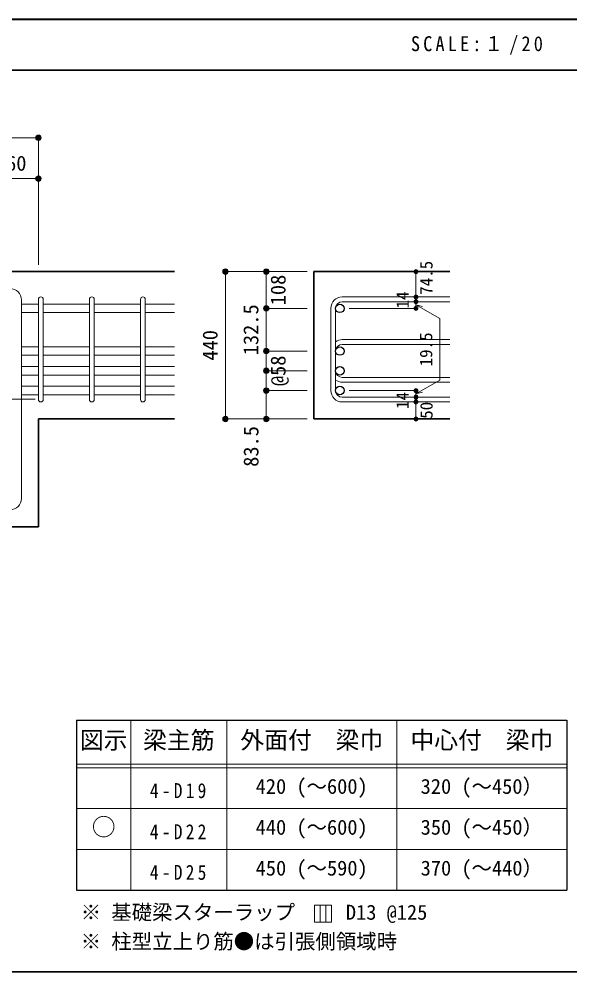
# Model space of a CAD drawing. Units: millimetres at full size, sheet at 1:20; some dimension numbers follow another scale. Extents: x -3982 to 3969, y -2797 to 2801.
# Drawn here: x 796 to 2416, y 2 to 2801 of the extents above; entities that cross this region are included whole.
import ezdxf
from ezdxf.enums import TextEntityAlignment as Align

# ---------------------------------------------------------------- set-up
doc = ezdxf.new("R2010")
doc.units = ezdxf.units.MM
doc.header["$LTSCALE"] = 20
doc.header["$PDMODE"] = 32
doc.header["$PDSIZE"] = 12
doc.linetypes.add('CHAIN1', pattern=[8, 5, -1, 1, -1])
for name, color, linetype, lineweight in [('6-1_躯体線', 2, 'Continuous', 35), ('6-4_フープ', 7, 'Continuous', 18), ('6-5_梁主筋', 7, 'Continuous', 18), ('6-6_S.T.P.', 7, 'Continuous', 18), ('6-7_文字', 7, 'Continuous', 18), ('6-D_寸法', 4, 'Continuous', 9), ('6-E_枠', 7, 'Continuous', 18), ('F-0_枠', 6, 'Continuous', 40)]:
    doc.layers.add(name, color=color, linetype=linetype, lineweight=lineweight)
doc.styles.add('ＭＳ ゴシック', font='')
doc.styles.get('ＭＳ ゴシック').set_extended_font_data('MS Gothic')

msp = doc.modelspace()

# ---------------------------------------------------------------- linework, layer by layer
at = {"layer": '6-1_躯体線'}
for p, q in [((1253.29, 2059.12), (103.29, 2059.12)), ((1662.96, 2059.12), (2062.96, 2059.12)), ((1662.96, 2059.12), (1662.96, 1626.12)), ((1253.29, 1626.12), (853.29, 1626.12)), ((853.29, 1309.12), (853.29, 1626.12)), ((1662.96, 1626.12), (2062.96, 1626.12)), ((853.29, 1309.12), (648.79, 1309.12))]:
    msp.add_line(p, q, dxfattribs=at)
at = {"layer": '6-4_フープ'}
msp.add_line((803.29, 1392.62), (803.29, 1975.62), dxfattribs=at)
for centre, start, end in [((769.79, 1975.62), 0, 90), ((769.79, 1392.62), 270, 0)]:
    msp.add_arc(centre, 33.5, start, end, dxfattribs=at)
at = {"layer": '6-5_梁主筋'}
for p, q in [((853.29, 1963.51), (803.29, 1963.51)), ((1003.29, 1963.51), (867.29, 1963.51)), ((1153.29, 1963.51), (1017.29, 1963.51)), ((1253.29, 1963.51), (1167.29, 1963.51)), ((853.29, 1938.51), (803.29, 1938.51)), ((1003.29, 1938.51), (867.29, 1938.51)), ((1153.29, 1938.51), (1017.29, 1938.51)), ((1253.29, 1938.51), (1167.29, 1938.51)), ((853.29, 1838.12), (803.29, 1838.12)), ((1003.29, 1838.12), (867.29, 1838.12)), ((1153.29, 1838.12), (1017.29, 1838.12)), ((1253.29, 1838.12), (1167.29, 1838.12)), ((853.29, 1813.12), (803.29, 1813.12)), ((1003.29, 1813.12), (867.29, 1813.12)), ((1153.29, 1813.12), (1017.29, 1813.12)), ((1253.29, 1813.12), (1167.29, 1813.12)), ((853.29, 1780.12), (803.29, 1780.12)), ((1003.29, 1780.12), (867.29, 1780.12)), ((1153.29, 1780.12), (1017.29, 1780.12)), ((1253.29, 1780.12), (1167.29, 1780.12)), ((853.29, 1755.12), (803.29, 1755.12)), ((1003.29, 1755.12), (867.29, 1755.12)), ((1153.29, 1755.12), (1017.29, 1755.12)), ((1253.29, 1755.12), (1167.29, 1755.12)), ((803.29, 1722.12), (853.29, 1722.12)), ((1003.29, 1722.12), (867.29, 1722.12)), ((1153.29, 1722.12), (1017.29, 1722.12)), ((1253.29, 1722.12), (1167.29, 1722.12)), ((803.29, 1697.12), (853.29, 1697.12)), ((1003.29, 1697.12), (867.29, 1697.12)), ((1153.29, 1697.12), (1017.29, 1697.12)), ((1253.29, 1697.12), (1167.29, 1697.12))]:
    msp.add_line(p, q, dxfattribs=at)
at = {"layer": '6-5_梁主筋', "color": 3, "lineweight": 25}
for centre in [(1739.46, 1950.99), (1739.46, 1825.62), (1739.46, 1767.62), (1739.46, 1709.62)]:
    msp.add_circle(centre, 12.5, dxfattribs=at)
at = {"layer": '6-6_S.T.P.'}
for p, q in [((853.29, 1683.12), (853.29, 1977.12)), ((853.29, 1683.12), (853.29, 1977.12)), ((853.29, 1683.12), (853.29, 1977.12)), ((853.29, 1683.12), (853.29, 1977.12)), ((867.29, 1683.12), (867.29, 1977.12)), ((867.29, 1683.12), (867.29, 1977.12)), ((867.29, 1683.12), (867.29, 1977.12)), ((867.29, 1683.12), (867.29, 1977.12)), ((1003.29, 1683.12), (1003.29, 1977.12)), ((1017.29, 1683.12), (1017.29, 1977.12)), ((1153.29, 1683.12), (1153.29, 1977.12)), ((1167.29, 1683.12), (1167.29, 1977.12)), ((1746.46, 1984.49), (2062.96, 1984.49)), ((1746.46, 1970.49), (2062.96, 1970.49)), ((1712.96, 1950.99), (1712.96, 1709.62)), ((1726.96, 1950.99), (1726.96, 1709.62)), ((1746.46, 1859.12), (2062.96, 1859.12)), ((1746.46, 1845.12), (2062.96, 1845.12)), ((1746.46, 1748.12), (2062.96, 1748.12)), ((1746.46, 1734.12), (2062.96, 1734.12)), ((1746.46, 1690.12), (2062.96, 1690.12)), ((1746.46, 1676.12), (2062.96, 1676.12))]:
    msp.add_line(p, q, dxfattribs=at)
for centre, radius, start, end in [((860.29, 1977.51), 7, 0, 180), ((860.29, 1977.51), 7, 0, 180), ((860.29, 1977.51), 7, 0, 180), ((860.29, 1977.51), 7, 0, 180), ((1010.29, 1977.51), 7, 0, 180), ((1160.29, 1977.51), 7, 0, 180), ((1746.46, 1950.99), 33.5, 90, 180), ((1746.46, 1950.99), 19.5, 90, 180), ((1746.46, 1825.62), 33.5, 90, 125.59765), ((1746.46, 1825.62), 19.5, 90, 180), ((1746.46, 1767.62), 19.5, 180, 270), ((1746.46, 1767.62), 33.5, 234.40235, 270), ((1746.46, 1709.62), 33.5, 180, 270), ((1746.46, 1709.62), 19.5, 180, 270), ((860.29, 1683.12), 7, 180, 0), ((860.29, 1683.12), 7, 180, 0), ((860.29, 1683.12), 7, 180, 0), ((860.29, 1683.12), 7, 180, 0), ((1010.29, 1683.12), 7, 180, 0), ((1160.29, 1683.12), 7, 180, 0)]:
    msp.add_arc(centre, radius, start, end, dxfattribs=at)
at = {"layer": '6-7_文字'}
for p, q in [((1681.7, 198.5), (1681.7, 148.5)), ((1698.36, 198.5), (1698.36, 148.5))]:
    msp.add_line(p, q, dxfattribs=at)
msp.add_lwpolyline([(1665.03, 148.5), (1715.03, 148.5), (1715.03, 198.5), (1665.03, 198.5)], close=True, dxfattribs=at)
at = {"layer": '6-D_寸法'}
for p, q in [((103.29, 2452.15), (853.29, 2452.15)), ((853.29, 2452.15), (853.29, 2332.15)), ((693.29, 2332.15), (853.29, 2332.15)), ((853.29, 2332.15), (853.29, 2079.12)), ((1402.96, 2059.12), (1522.96, 2059.12)), ((1402.96, 2059.12), (1402.96, 1626.12)), ((1522.96, 2059.12), (1642.96, 2059.12)), ((1962.96, 1985.06), (1962.96, 2059.12)), ((1962.96, 1970.49), (1962.96, 1984.49)), ((1962.96, 1961.31), (1982.28, 1956.13)), ((1962.96, 1961.31), (2033.02, 1920.86)), ((1522.96, 1951.01), (1522.96, 1825.62)), ((1962.96, 1950.99), (1766.87, 1950.99)), ((2033.02, 1920.86), (2033.02, 1740.32)), ((1522.96, 1825.62), (1642.96, 1825.62)), ((1522.96, 1825.62), (1522.96, 1767.62)), ((1522.96, 1767.62), (1642.96, 1767.62)), ((1522.96, 1767.62), (1522.96, 1709.62)), ((1962.96, 1699.87), (2033.02, 1740.32)), ((1522.96, 1709.62), (1642.96, 1709.62)), ((1522.96, 1626.12), (1522.96, 1709.62)), ((1962.96, 1709.62), (1766.87, 1709.62)), ((1962.96, 1690.12), (1962.96, 1709.62)), ((1962.96, 1699.87), (1982.28, 1705.05)), ((1962.96, 1676.12), (1962.96, 1690.12)), ((1962.96, 1626.12), (1962.96, 1676.12)), ((1402.96, 1626.12), (1522.96, 1626.12)), ((1402.96, 1626.12), (1512.82, 1626.12)), ((1522.96, 1626.12), (1642.96, 1626.12))]:
    msp.add_line(p, q, dxfattribs=at)
at = {"layer": '6-D_寸法', "linetype": 'CHAIN1'}
msp.add_line((103.29, 1684.12), (853.29, 1684.12), dxfattribs=at)
at = {"layer": '6-D_寸法'}
for points in [[(1522.96, 2059.12), (1522.96, 1950.99), (1642.96, 1950.99)], [(1962.96, 1950.99), (1962.96, 1971.06), (1962.96, 1950.99)]]:
    msp.add_lwpolyline(points, dxfattribs=at)
for centre, radius in [((853.29, 2452.15), 8), ((853.29, 2452.15), 7.2), ((853.29, 2452.15), 6.4), ((853.29, 2452.15), 5.6), ((853.29, 2452.15), 4.8), ((853.29, 2452.15), 4), ((853.29, 2452.15), 3.2), ((853.29, 2452.15), 2.4), ((853.29, 2452.15), 1.6), ((853.29, 2452.15), 0.8), ((853.29, 2332.15), 8), ((853.29, 2332.15), 7.2), ((853.29, 2332.15), 6.4), ((853.29, 2332.15), 5.6), ((853.29, 2332.15), 4.8), ((853.29, 2332.15), 4), ((853.29, 2332.15), 3.2), ((853.29, 2332.15), 2.4), ((853.29, 2332.15), 1.6), ((853.29, 2332.15), 0.8), ((1402.96, 2059.12), 8), ((1402.96, 2059.12), 7.2), ((1402.96, 2059.12), 6.4), ((1402.96, 2059.12), 5.6), ((1402.96, 2059.12), 4.8), ((1402.96, 2059.12), 4), ((1402.96, 2059.12), 3.2), ((1402.96, 2059.12), 2.4), ((1402.96, 2059.12), 1.6), ((1402.96, 2059.12), 0.8), ((1522.96, 2059.12), 8), ((1522.96, 2059.12), 7.2), ((1522.96, 2059.12), 6.4), ((1522.96, 2059.12), 5.6), ((1522.96, 2059.12), 4.8), ((1522.96, 2059.12), 4), ((1522.96, 2059.12), 3.2), ((1522.96, 2059.12), 2.4), ((1522.96, 2059.12), 1.6), ((1522.96, 2059.12), 0.8), ((1962.96, 2059.12), 4), ((1962.96, 2059.12), 3.6), ((1962.96, 2059.12), 3.2), ((1962.96, 2059.12), 2.8), ((1962.96, 2059.12), 2.4), ((1962.96, 2059.12), 2), ((1962.96, 2059.12), 1.6), ((1962.96, 2059.12), 1.2), ((1962.96, 2059.12), 0.8), ((1962.96, 2059.12), 0.4), ((1962.96, 1984.49), 4), ((1962.96, 1984.49), 3.6), ((1962.96, 1984.49), 3.2), ((1962.96, 1984.49), 2.8), ((1962.96, 1970.49), 4), ((1962.96, 1970.49), 3.6), ((1962.96, 1970.49), 3.2), ((1962.96, 1970.49), 2.8), ((1962.96, 1984.49), 2.4), ((1962.96, 1970.49), 2.4), ((1962.96, 1984.49), 2), ((1962.96, 1970.49), 2), ((1962.96, 1984.49), 1.6), ((1962.96, 1970.49), 1.6), ((1962.96, 1984.49), 1.2), ((1962.96, 1970.49), 1.2), ((1962.96, 1984.49), 0.8), ((1962.96, 1970.49), 0.8), ((1962.96, 1984.49), 0.4), ((1962.96, 1970.49), 0.4), ((1522.96, 1950.99), 8), ((1522.96, 1950.99), 7.2), ((1522.96, 1950.99), 6.4), ((1522.96, 1950.99), 5.6), ((1522.96, 1950.99), 4.8), ((1522.96, 1950.99), 4), ((1522.96, 1950.99), 3.2), ((1522.96, 1950.99), 2.4), ((1522.96, 1950.99), 1.6), ((1522.96, 1950.99), 0.8), ((1962.96, 1950.99), 4), ((1962.96, 1950.99), 3.6), ((1962.96, 1950.99), 3.2), ((1962.96, 1950.99), 2.8), ((1962.96, 1950.99), 2.4), ((1962.96, 1950.99), 2), ((1962.96, 1950.99), 1.6), ((1962.96, 1950.99), 1.2), ((1962.96, 1950.99), 0.8), ((1962.96, 1950.99), 0.4), ((1522.96, 1825.62), 8), ((1522.96, 1825.62), 7.2), ((1522.96, 1825.62), 6.4), ((1522.96, 1825.62), 5.6), ((1522.96, 1825.62), 4.8), ((1522.96, 1825.62), 4), ((1522.96, 1825.62), 3.2), ((1522.96, 1825.62), 2.4), ((1522.96, 1825.62), 1.6), ((1522.96, 1825.62), 0.8), ((1522.96, 1767.62), 8), ((1522.96, 1767.62), 7.2), ((1522.96, 1767.62), 6.4), ((1522.96, 1767.62), 5.6), ((1522.96, 1767.62), 4.8), ((1522.96, 1767.62), 4), ((1522.96, 1767.62), 3.2), ((1522.96, 1767.62), 2.4), ((1522.96, 1767.62), 1.6), ((1522.96, 1767.62), 0.8), ((1522.96, 1709.62), 8), ((1522.96, 1709.62), 7.2), ((1522.96, 1709.62), 6.4), ((1522.96, 1709.62), 5.6), ((1522.96, 1709.62), 4.8), ((1522.96, 1709.62), 4), ((1522.96, 1709.62), 3.2), ((1522.96, 1709.62), 2.4), ((1522.96, 1709.62), 1.6), ((1522.96, 1709.62), 0.8), ((1962.96, 1709.62), 4), ((1962.96, 1709.62), 3.6), ((1962.96, 1709.62), 3.2), ((1962.96, 1709.62), 2.8), ((1962.96, 1709.62), 2.4), ((1962.96, 1709.62), 2), ((1962.96, 1709.62), 1.6), ((1962.96, 1709.62), 1.2), ((1962.96, 1709.62), 0.8), ((1962.96, 1709.62), 0.4), ((1962.96, 1690.12), 4), ((1962.96, 1676.12), 4), ((1962.96, 1690.12), 3.6), ((1962.96, 1676.12), 3.6), ((1962.96, 1690.12), 3.2), ((1962.96, 1676.12), 3.2), ((1962.96, 1690.12), 2.8), ((1962.96, 1690.12), 2.4), ((1962.96, 1690.12), 2), ((1962.96, 1690.12), 1.6), ((1962.96, 1690.12), 1.2), ((1962.96, 1690.12), 0.8), ((1962.96, 1690.12), 0.4), ((1962.96, 1676.12), 2.8), ((1962.96, 1676.12), 2.4), ((1962.96, 1676.12), 2), ((1962.96, 1676.12), 1.6), ((1962.96, 1676.12), 1.2), ((1962.96, 1676.12), 0.8), ((1962.96, 1676.12), 0.4), ((1402.96, 1626.12), 8), ((1402.96, 1626.12), 7.2), ((1402.96, 1626.12), 6.4), ((1402.96, 1626.12), 5.6), ((1402.96, 1626.12), 4.8), ((1402.96, 1626.12), 4), ((1402.96, 1626.12), 3.2), ((1402.96, 1626.12), 2.4), ((1402.96, 1626.12), 1.6), ((1402.96, 1626.12), 0.8), ((1522.96, 1626.12), 8), ((1522.96, 1626.12), 7.2), ((1522.96, 1626.12), 6.4), ((1522.96, 1626.12), 5.6), ((1522.96, 1626.12), 4.8), ((1522.96, 1626.12), 4), ((1522.96, 1626.12), 3.2), ((1522.96, 1626.12), 2.4), ((1522.96, 1626.12), 1.6), ((1522.96, 1626.12), 0.8), ((1962.96, 1626.12), 4), ((1962.96, 1626.12), 3.6), ((1962.96, 1626.12), 3.2), ((1962.96, 1626.12), 2.8), ((1962.96, 1626.12), 2.4), ((1962.96, 1626.12), 2), ((1962.96, 1626.12), 1.6), ((1962.96, 1626.12), 1.2), ((1962.96, 1626.12), 0.8), ((1962.96, 1626.12), 0.4)]:
    msp.add_circle(centre, radius, dxfattribs=at)
at = {"layer": '6-D_寸法', "color": 7}
for p in [(853.29, 2452.15), (853.29, 2332.15), (1402.96, 2059.12), (1522.96, 2059.12), (1962.96, 2059.12), (1962.96, 1984.49), (1962.96, 1970.49), (1522.96, 1951.01), (1522.96, 1950.99), (1962.96, 1950.99), (1522.96, 1825.62), (1522.96, 1767.62), (1522.96, 1709.62), (1962.96, 1709.62), (1962.96, 1690.12), (1962.96, 1676.12), (1402.96, 1626.12), (1522.96, 1626.12), (1962.96, 1626.12)]:
    msp.add_point(p, dxfattribs=at)
at = {"layer": '6-E_枠', "color": 3, "lineweight": 25}
for p, q in [((965.14, 741.85), (965.14, 241.85)), ((965.14, 741.85), (2406.83, 741.85)), ((2406.83, 741.85), (2406.83, 241.85)), ((965.14, 241.85), (2406.83, 241.85))]:
    msp.add_line(p, q, dxfattribs=at)
at = {"layer": '6-E_枠'}
for p, q in [((1125.14, 741.85), (1125.14, 241.85)), ((1406.83, 741.85), (1406.83, 241.85)), ((1906.83, 741.85), (1906.83, 241.85)), ((965.14, 611.85), (2406.83, 611.85)), ((965.14, 601.85), (2406.83, 601.85)), ((965.14, 481.85), (2406.83, 481.85)), ((965.14, 361.85), (2406.83, 361.85))]:
    msp.add_line(p, q, dxfattribs=at)
at = {"layer": 'F-0_枠'}
msp.add_line((-3981.92, 2800.77), (3969.4, 2800.77), dxfattribs=at)
at = {"layer": 'F-0_枠', "color": 2, "lineweight": 35}
for p, q in [((-3981.92, 2650.77), (2482.4, 2650.77)), ((2482.4, 1.97), (-3981.92, 1.97))]:
    msp.add_line(p, q, dxfattribs=at)

# ---------------------------------------------------------------- texts
at = {"layer": '6-7_文字', "color": 2, "style": 'ＭＳ ゴシック'}
for s, p in [('図示', (975.14, 641.85)), ('梁主筋', (1160.98, 641.85)), ('外面付\u3000梁巾', (1446.83, 641.85)), ('中心付\u3000梁巾', (1946.83, 641.85)), ('○', (1010.14, 386.85))]:
    msp.add_text(s, height=51.32, dxfattribs=at).set_placement(p, align=Align.BOTTOM_LEFT)
at = {"layer": '6-7_文字', "style": 'ＭＳ ゴシック'}
for s, p in [('420 (～600)', (1491.83, 511.85)), ('320 (～450）', (1976.83, 511.85)), ('440 (～600)', (1491.83, 391.85)), ('350 (～450）', (1976.83, 391.85)), ('370 (～440）', (1976.83, 271.85)), ('450 (～590)', (1491.83, 271.85)), ('※ 基礎梁スターラップ     D13 @125', (977.51, 142.13)), ('※ 柱型立上り筋●は引張側領域時', (977.51, 56.45))]:
    msp.add_text(s, height=43.99, dxfattribs=at).set_placement(p, align=Align.BOTTOM_LEFT)
at = {"layer": '6-7_文字', "color": 2, "insert": (1948.17, 2695.77), "char_height": 43.99, "attachment_point": 7, "style": 'ＭＳ ゴシック'}
msp.add_mtext('\\T1.34;\\W0.9;SCALE:１/20', dxfattribs=at)
at = {"layer": '6-7_文字', "char_height": 43.99, "attachment_point": 7, "style": 'ＭＳ ゴシック'}
for s, insert in [('\\T1.38;\\W0.85;4-D19', (1180.98, 511.85)), ('\\T1.38;\\W0.85;4-D22', (1180.98, 391.85)), ('\\T1.38;\\W0.85;4-D25', (1180.98, 271.85))]:
    msp.add_mtext(s, dxfattribs=dict(at, insert=insert))
at = {"layer": '6-D_寸法', "style": 'ＭＳ ゴシック'}
msp.add_text('160', height=43.99, dxfattribs=at).set_placement((728.29, 2342.15), align=Align.BOTTOM_LEFT)
for s, height, p in [('74.5', 36.66, (2022.9, 1990.88)), ('108', 43.99, (1592.96, 1960.06)), ('14', 36.66, (1952.96, 1950.6)), ('132.5', 43.99, (1512.96, 1813.32)), ('440', 43.99, (1392.96, 1797.62)), ('19.5', 36.66, (2021.94, 1780.59)), ('@58', 43.99, (1592.96, 1722.62)), ('14', 36.66, (1952.56, 1655.44)), ('50', 36.66, (2023.03, 1626.69)), ('83.5', 43.99, (1513.27, 1485.66))]:
    msp.add_text(s, height=height, rotation=90, dxfattribs=at).set_placement(p, align=Align.BOTTOM_LEFT)

doc.saveas('drawing.dxf')
